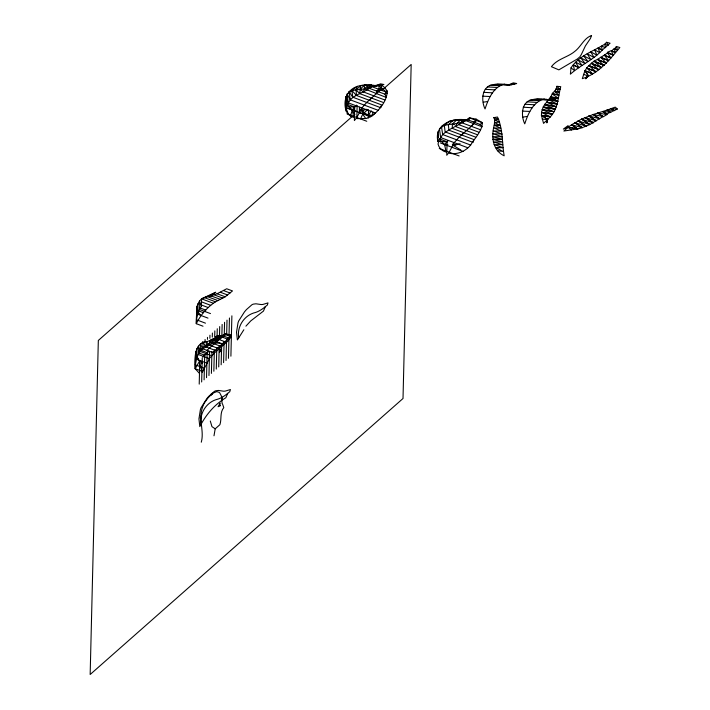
<?xml version="1.0" encoding="UTF-8"?>
<svg xmlns="http://www.w3.org/2000/svg" width="710" height="710" viewBox="0 0 710 710"><rect width="100%" height="100%" fill="white"/><g stroke="black" fill="none" stroke-linecap="round" stroke-linejoin="round"><path stroke-width="1.06" d="M197.167 355.266C196.705 358.55 199.359 361.301 202.288 362.286M199.474 373.416L195.197 368.738C194.762 358.994 193.644 344.101 206.06 341.315M217.952 300.596L207.489 296.665L217.074 293.754L226.712 288.766L232.498 290.94L225.194 296.807L215.538 301.812L204.294 297.596L207.489 296.665L215.769 292.245L201.551 298.821L199.466 301.102L196.768 306.72L196.297 323.689L203.016 326.209M195.667 351.778L195.197 368.738L201.915 371.268M196.768 306.72L196.297 323.689C200.557 314.903 207.32 307.084 215.538 301.812M196.75 348.734L196.493 359.269L195.348 364.825L204.373 368.215M197.859 303.676L197.593 314.219L196.448 319.775L205.474 323.165M199.217 384.128L199.794 360.609L195.197 368.738M206.885 363.174L196.493 359.269L198.161 354.432L200.264 351.45L200.451 343.88L204.382 342.3M207.986 318.115L197.593 314.219L199.262 309.382L201.365 306.392L201.551 298.821L213.337 294.091L210.897 296.487M200.318 418.43L200.344 417.489M201.658 363.76L201.675 362.819M201.658 381.98L202.243 357.911M202.59 343.746L202.643 341.652M200.93 417.897L200.974 416.016M202.27 363.227L202.315 361.346M204.089 379.832L204.693 355.169L208.767 351.122M205.021 341.67L205.075 339.495M211.828 355.799L200.264 351.45L202.714 348.787L206.255 347.004L206.388 341.723L219.07 337.933M206.53 377.676L207.142 352.63L200.531 350.145M207.462 339.389L207.515 337.348M219.159 348.77L209.477 345.131L209.583 340.791L212.396 339.043M208.962 375.528L209.556 351.406M209.876 338.368L209.947 335.2M211.402 373.38L211.935 351.468M212.29 337.117L212.388 333.043M221.6 346.613L212.689 343.267L212.778 339.797L219.479 335.803L221.857 336.087L222.141 324.443M213.843 371.232L214.358 350.003M214.668 337.303L214.828 330.895M224.032 344.457L215.911 341.404L215.973 338.812L225.611 333.824L231.416 335.182L230.768 337.348L227.484 341.404L214.5 352.897L209.663 358.151L202.288 372.422L199.9 364.283L199.794 360.609M216.275 369.076L216.798 347.767M215.476 336.913L217.082 336.141L217.26 328.748M209.477 345.131L206.388 341.723L203.193 342.646L206.255 347.004L219.124 339.54L219.177 337.286L222.212 336.797M218.715 366.928L219.212 346.604M217.5 336.797L219.479 335.803L219.701 326.6M221.156 364.78L221.662 344.013M215.911 341.404L212.778 339.797L221.857 336.087L215.973 338.812L219.124 339.54L222.354 337.161L222.399 335.608L225.594 334.632L231.371 336.806M221.644 399.615L221.689 397.742M222.984 344.945L223.029 343.072M222.257 399.082L222.301 397.201M223.588 344.412L223.641 342.531M223.588 362.624L224.094 341.865M224.28 334.295L224.573 322.296M226.029 360.476L226.525 340.046L228.957 338.075L222.399 335.608M226.667 334.241L227.014 320.148M228.46 358.328L228.957 338.075M229.011 335.874L229.445 318M230.901 356.18L231.886 315.844M345.69 109.446C342.85 97.891 348.858 87.499 360.822 85.537C368.517 83.807 376.424 87.303 383.879 84.499L380.489 83.824L375.297 86.141L364.265 85.28L360.041 89.353L351.929 90.561L349.08 91.75L350.296 99.853L346.373 105.923L345.69 109.446C346.613 113.254 349.897 116.493 353.74 117.372L352.258 109.917L346.933 104.61M356.544 105.124L354.707 107.059L354.379 120.585L356.837 117.532L361.843 107.964L366.742 102.444L381.385 88.945L381.474 85.191C373.851 83.949 367.558 89.46 360.041 89.353L359.899 93.684L383.338 102.489M356.837 117.532L357.13 105.568M359.349 112.491L359.473 107.219M356.979 118.597L365.685 118.517L368.179 117.887L368.596 109.881M376.495 93.773L376.566 91.049L381.421 87.383M350.687 91.554L347.11 94.075L350.296 99.853C356.003 93.702 365.357 92.424 371.525 86.558L379.078 85.724L378.936 91.617L381.385 88.945M448.303 140.465L447.078 141.751L437.892 141.396C433.828 124.516 453.166 117.141 466.683 120.088L456.636 119.972L452.403 124.046L444.3 125.262L441.451 126.442L442.667 134.545L438.745 140.624L438.052 144.139C438.984 147.955 442.259 151.195 446.102 152.073L444.62 144.609L439.295 139.302M439.481 138.903L447.078 141.751L446.741 155.277L449.199 152.224L454.205 142.657L459.113 137.145L471.298 126.309L476.206 120.815L476.241 119.191L469.47 117.851C461.287 124.49 450.424 127.64 442.667 134.545L470.659 145.062C474.795 138.033 482.161 131.181 482.365 122.688L476.241 119.191L474.644 119.653M547.428 119.946L546.842 122.901L547.809 117.984M568.089 127.312L568.124 125.608L563.349 129.096L568.089 127.312L571.568 124.765L577.718 128.909L563.891 131.03L568.089 127.312L577.718 128.865L568.089 127.312L571.364 130.063M348.353 114.221L345.53 106.704L345.779 96.755L348.264 102.861L375.412 113.059C381.323 107.379 387.376 99.471 387.127 90.969L384.634 87.481L381.474 85.191M437.892 141.396L438.141 131.448M480.164 124.472L482.25 126.824L465.254 120.443L467.411 119.688L480.164 124.472L482.365 122.688L469.47 117.851C464.89 121.969 458.411 123.469 452.403 124.046L452.27 128.377L475.709 137.181M555.211 109.26L543.256 106.846L544.641 104.636L555.211 109.26L543.248 107.103L542.254 109.624L552.3 114.212L541.553 112.393L541.437 115.366L550.392 116.786C558.229 108.541 557.936 96.933 560.758 86.664L556.933 86.309L556.214 89.282L560.021 89.398L556.933 86.309M203.193 342.646L202.714 348.787L200.451 343.88L203.566 343.099M346.152 111.177L346.249 104.885M372.91 112.091L372.395 115.703L368.179 117.887M571.026 67.894L570.37 74.186C580.283 65.267 593.134 60.022 602.213 50.09L598.139 47.987C588.164 53.152 577.31 58.051 571.026 67.894L574.514 70.556L573.343 64.938L578.898 67.707L575.57 62.205L582.093 65.506L578.047 59.942L585.111 63.518L580.762 57.865L588.022 61.557L583.531 55.77L590.88 59.551L587.17 53.8L594.039 57.483L590.747 51.821L596.87 55.149L594.669 49.904L599.719 52.638L598.139 47.987L604.707 44.251L606.571 42.272L610.094 43.221L602.231 50.099L598.148 48.023M499.671 125.288L494.266 125.191C491.072 136.205 492.465 150.298 504.171 155.809C501.908 142.914 503.035 129.229 497.506 117.035L493.823 117.629L494.737 119.848L494.284 125.209L499.689 125.297L494.515 122.537L499.378 122.12L494.737 119.848L498.66 119.457L493.823 117.629M201.285 442.197C204.267 431.547 198.853 420.631 201.764 409.812A11.289 4.855 -69.4 0 1 202.368 407.655L202.616 406.928A12.629 5.431 -69.4 0 1 204.507 402.739L208.03 397.946A38.171 16.419 -69.4 0 1 213.737 392.825L216.79 391.618L218.999 392.293A23.847 10.259 -69.4 0 1 219.798 392.985L221.325 395.914A13.703 5.893 -69.4 0 1 221.591 397.449L222.097 403.404A27.22 11.706 -69.4 0 1 222.558 404.114L223.792 407.629C219.638 412.528 221.831 419.122 219.896 424.686L215.192 428.84L213.994 435.798M381.119 105.737L380.746 107.707L352.746 97.19L349.08 91.75L352.48 90.303M473.481 140.429L473.108 142.399L445.117 131.882L444.3 125.262L449.687 121.011L452.953 121.108M363.28 91.883L364.443 88.812L367.949 85.502L371.933 85.12L360.822 85.537L360.041 89.353L363.28 91.883L384.829 99.977M504.73 84.144C493.521 86.398 488.196 99.196 485.045 108.95C480.821 100.367 481.806 85.67 493.61 84.561C501.313 82.83 509.221 86.336 516.667 83.523L513.277 82.857L508.094 85.173L497.053 84.312M544.437 99.063C533.228 101.317 527.903 114.115 524.752 123.859C520.519 115.277 521.513 100.58 533.316 99.48C541.02 97.749 548.919 101.246 556.374 98.441L552.984 97.767L547.8 100.083L536.76 99.222M592.61 73.76L584.978 70.787L586.753 68.018L592.61 73.76L584.969 70.698L582.298 78.668C598.628 73.503 609.331 60.075 619.839 47.526L616.386 46.487L614.301 49.167L617.558 49.948L616.386 46.487M543.248 107.103L553.862 111.71L542.254 109.624L541.553 112.286L552.3 114.212M350.5 116.156L352.258 109.917L354.707 107.059L347.119 104.21M227.706 393.367L225.869 397.733C214.358 404.682 205.909 414.791 199.812 426.603L198.942 418.864L200.406 409.572A9.15 3.932 -69.4 0 1 201.081 407.673L206.832 398.603A54.75 23.545 -69.4 0 1 208.873 396.224L214.278 391.45A19.481 8.378 -69.4 0 1 215.698 390.784L218.352 390.438L223.437 391.183A39.858 17.138 -69.4 0 0 225.452 391.05L230.43 389.541L229.774 391.707L227.706 393.367A59.658 25.658 -69.4 0 1 217.801 399.162C206.69 401.709 199.137 413.327 201.143 424.509M243.849 329.751L237.397 339.957L236.519 332.218L237.992 322.926A9.15 3.932 -69.4 0 1 238.667 321.026L244.417 311.956A54.75 23.545 -69.4 0 1 246.459 309.569L251.864 304.803A19.481 8.378 -69.4 0 1 253.284 304.137L255.937 303.791L261.023 304.537A39.858 17.138 -69.4 0 0 263.037 304.404L268.007 302.895L267.359 305.06L265.291 306.72L263.454 311.086L250.745 320.92L245.908 326.174M346.294 107.352L345.53 106.704L348.264 102.861L347.11 94.075M360.6 118.818L362.748 114.097L363.254 110.263L366.83 109.287M552.22 94.004L550.658 97.066L558.362 98.237L552.22 94.004L558.788 95.122L554.634 91.208L552.282 93.365L558.788 95.122M556.17 88.714L554.652 91.679L559.32 92.176L556.17 88.714L560.021 89.398M369.546 85.448L364.265 85.28L364.443 88.812L386.329 97.465L384.918 94.181L387.127 90.969M221.564 348.308L219.408 352.045L221.742 350.935M220.233 402.969L218.076 406.715L220.402 405.605M358.932 112.579L368.463 115.313L371.223 110.769M587.951 75.189L585.723 78.819L588.466 75.988L584.978 70.645L588.466 75.988L583.389 74.346M366.662 90.081L368.206 87.907L371.215 85.59L374.312 85.395L367.949 85.502L368.206 87.907L384.918 94.181M548.608 99.56L546.727 102.116L557.27 104.148L548.608 99.56L557.909 101.308L550.658 96.8L548.608 99.586L557.909 101.308M198.791 351.317L202.527 347.643L207.808 344.811M447.078 141.751L444.62 144.609L447.921 144.716M203.424 356.615L208.154 351.627M353.189 89.495L354.618 87.88L351.929 90.561L352.746 97.19M444.842 124.995L446.98 122.573M550.374 116.804L541.428 115.277L543.549 123.389L550.374 116.804L541.553 112.393M471.298 126.309L473.747 123.638L473.783 122.084L476.224 119.999M591.341 63.376L598.814 69.66L588.936 65.551L586.762 67.911L595.903 71.71L588.945 65.577L591.341 63.376L601.521 67.619L594.092 61.326L591.35 63.119L601.521 67.619M382.078 89.664L382.761 88.945L381.03 88.04M202.856 357.103L204.693 355.169L198.676 352.905M546.727 102.204L544.641 104.299L556.365 106.766L546.727 102.204L557.27 104.148M449.35 153.289C457.551 154.913 465.423 151.274 470.659 145.062M360.822 85.537L356.021 89.975L356.518 95.486L381.847 105M367.886 109.455L362.748 114.097L365.685 118.517M369.182 100.243L371.623 98.095M352.258 116.44L98.326 340.454L90.161 674.5L403.014 398.505L411.179 64.459L382.131 90.081M206.876 350.349L225.611 333.824L231.398 335.99L212.663 352.515M461.553 134.935L463.985 132.788M211.048 394.272L212.263 393.198M211.021 395.213L212.246 394.139M372.395 115.703L375.412 113.059L372.599 115.064L368.463 115.313L360.21 110.361M614.274 48.591L611.372 51.111L615.286 52.416L614.274 48.591L617.558 49.948M231.442 335.954L226.525 340.046M607.458 52.797L604.352 55.389L610.884 57.9L607.458 52.797L613.085 55.069L611.363 50.641L607.511 52.167L613.085 55.069M463.887 121.25L461.97 122.803L480.634 129.815M219.177 337.286L222.354 337.161L225.594 334.632L225.611 333.824L204.862 345.965M443.058 126.256L439.472 128.767L440.635 137.554L467.784 147.751M610.449 112.18L602.577 111.568L606.979 113.902L610.449 112.18L607.041 110.103L611.177 108.612L613.804 110.361L610.422 112.624L607.041 110.103L593.098 114.523L581.534 119.147L571.585 124.747L577.709 128.998L582.271 127.685L574.869 122.688L586.158 126.14L589.779 124.578L581.534 119.147L593.134 122.857L589.779 124.321L581.534 119.147M604.352 55.123L608.674 60.687L600.802 57.35L606.429 63.225L597.483 59.356L604.352 55.123L610.884 57.9M603.172 116.52L593.098 114.523L599.613 118.712L588.83 116.005L596.169 120.682L603.172 116.52L597.793 113.05L606.988 114.576L603.163 116.786L597.793 113.05M370.567 87.33L373.283 85.777M596.169 120.771L593.107 122.502L585.04 117.532L596.169 120.771L588.83 116.005M617.318 108.994L613.751 110.893L611.177 108.612L615.233 107.121L617.318 108.994L611.177 108.612M214.526 338.297L209.583 340.791L212.689 343.267M597.483 59.436L594.084 60.989L604.059 65.497L597.483 59.436L606.429 63.225M589.779 124.578L578.171 120.842L586.158 126.123L582.271 127.587L574.869 122.688M230.652 335.395L229.596 335.706M215.494 336.815A23.714 10.197 -69.4 0 1 217.065 336.141L222.292 336.167M229.809 335.644L231.416 335.182L230.91 335.324M452.314 144.858L455.616 144.955L460.098 143.731M209.778 344.137L210.249 344.013M375.297 86.141L376.69 85.786L371.215 85.59L371.525 86.558L386.453 92.167L387.358 93.64M203.628 298.298L201.551 298.821L213.115 303.161M211.793 343.613L217.792 343.045L223.002 344.013M483.288 102.196L487.61 101.521M522.995 117.115L527.317 116.431M464.304 119.812L453.184 120.23L448.383 124.667L448.889 130.178L474.209 139.692M217.082 336.141L219.479 335.803M508.094 85.173L511.866 84.756M547.8 100.083L551.572 99.675M500.745 84.534L507.109 84.428M540.452 99.444L546.815 99.347M493.61 84.561L502.334 84.481M533.316 99.48L542.041 99.391M497.373 150.697L503.017 151.461L495.66 147.556L502.946 147.618L494.133 144.609L502.742 144.725L493.335 141.938L502.653 142.053L492.944 139.311L502.529 139.453L492.527 136.657L502.307 136.835L492.926 133.773L502.236 134.057L493.264 130.906L501.615 131.19L493.929 127.969L500.798 128.19L494.266 125.191M495.66 147.556L502.946 147.618M492.944 139.32L502.529 139.453M511.049 84.117L514.262 84.215M550.756 99.036L553.969 99.134M467.411 119.688L469.559 119.75M490.113 85.342L499.92 85.644M529.82 100.261L539.627 100.563M354.45 109.988L352.258 109.917L346.48 107.982L345.69 100.172L346.169 103.846M359.952 110.165L363.254 110.263L360.405 109.198M504.002 84.623L509.478 84.818M543.709 99.533L549.185 99.737M465.769 120.363L460.32 120.194L456.814 123.513L455.651 126.575L477.2 134.669M607.041 110.103L613.804 110.361M345.53 106.704L354.707 107.059M482.605 96.169L490.122 96.525M522.311 111.088L529.82 111.434M485.267 89.327L495.047 89.886M524.974 104.246L534.754 104.796M487.406 86.913L497.488 87.49M483.537 92.309L492.589 92.832M527.113 101.823L537.195 102.409M523.243 107.219L532.296 107.742M542.085 119.058L547.774 119.679L541.428 115.233L547.774 119.679M465.627 120.558L463.577 120.283L460.568 122.599L459.033 124.774L478.691 132.158M542.262 109.651L553.871 111.718M544.641 104.636L556.365 106.766M550.658 96.8L558.362 98.237M554.634 91.208L559.32 92.176M571.585 124.747L582.271 127.685M452.403 124.046L454.356 124.774M350.296 99.853L378.297 110.369M452.767 143.89L455.616 144.955M347.918 108.195L370.771 116.777M440.289 142.887L463.133 151.47M346.906 113.804L366.768 121.259M439.277 148.496L459.13 155.951M223.499 290.55L230.058 293.017M220.286 292.236L227.626 294.987M217.074 293.754L225.194 296.807M213.879 294.748L222.78 298.094M210.684 295.733L220.366 299.371M201.498 301.865L210.684 305.318M201.631 305.096L208.243 307.581M199.776 307.856L205.793 310.11M210.479 313.589L199.262 309.382L199.466 301.102L201.365 306.392M198.543 310.882L203.344 312.684M222.354 337.161L228.922 339.628M219.124 339.54L226.472 342.3M206.255 347.004L216.719 350.926M202.057 348.539L214.278 353.136M209.379 358.648L198.161 354.432L198.365 346.161L200.264 351.45M355.115 111.062L352.258 109.917L354.876 114.736M586.753 68.018L595.903 71.71M588.945 65.577L598.823 69.669M594.092 61.326L604.059 65.497M600.802 57.324L608.674 60.687M611.363 50.641L615.277 52.416M573.343 64.938L578.898 67.707M368.463 115.313L370.584 116.475M452.581 145.053L460.834 150.005M226.463 334.33L228.158 335.36M593.098 114.523L599.613 118.739M585.04 117.532L593.134 122.857M578.162 120.842L586.158 126.14M602.577 111.568L606.988 114.576M215.192 428.84L211.953 426.63L210.293 421.012M379.078 85.724L386.453 92.167M359.899 93.684L356.021 89.975L357.325 86.309L351.929 90.561L356.518 95.486M196.626 310.163L200.894 315.551M197.353 357.529L198.569 359.065M606.571 42.272L608.195 45.422L604.707 44.251L605.657 47.65L601.423 46.141L602.231 50.099M346.373 105.923L345.779 96.755M438.052 134.873L438.416 137.625M238.72 337.853C236.723 326.68 244.267 315.062 255.387 312.515A59.658 25.658 -69.4 0 0 265.291 306.72M221.129 349.071A3.63 1.562 -69.4 0 1 221.263 351.166M219.789 403.733A3.63 1.562 -69.4 0 1 219.931 405.836M591.545 35.5L590.48 38.376L585.413 45.893L581.392 54.386L579.839 56.88L577.301 59.01L558.868 69.864L551.422 66.722C557.332 58.788 567.663 57.412 574.86 51.342C581.028 46.674 583.993 38.1 591.545 35.5"/></g></svg>
